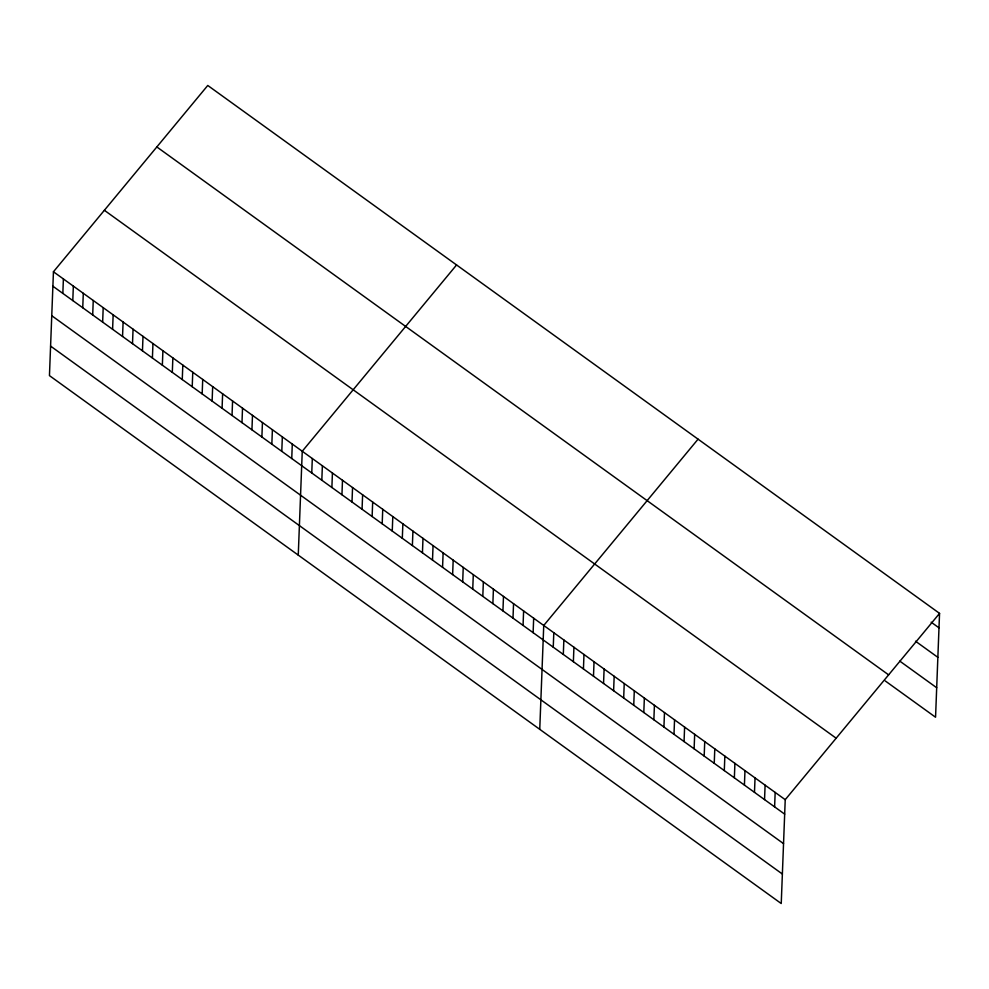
<?xml version="1.0" encoding="UTF-8"?>
<svg xmlns="http://www.w3.org/2000/svg" width="989" height="989" viewBox="0 0 989 989"><rect width="100%" height="100%" fill="white"/><g stroke="black" fill="none" stroke-linecap="round" stroke-linejoin="round"><path stroke-width="1.48" d="M53.443 271.765L49.45 375.622L781.236 903.538L785.229 799.681L939.55 613.378L207.764 85.462L53.443 271.765L785.229 799.681M62.839 293.399L63.395 278.947M72.79 300.569L73.347 286.118M82.742 307.752L83.299 293.3M92.694 314.935L93.25 300.483M102.646 322.117L103.202 307.666M112.598 329.3L113.154 314.836M122.549 336.47L123.106 322.018M132.501 343.653L133.058 329.201M142.453 350.835L143.009 336.384M152.405 358.018L152.961 343.566M162.357 365.188L162.913 350.736M172.309 372.371L172.865 357.919M182.26 379.553L182.817 365.102M192.212 386.736L192.768 372.284M202.164 393.906L202.72 379.455M212.116 401.089L212.672 386.637M222.08 408.272L222.624 393.82M232.032 415.454L232.576 401.002M241.984 422.624L242.528 408.173M251.935 429.807L252.492 415.355M261.887 436.99L262.444 422.538M271.839 444.172L272.395 429.721M281.791 451.343L282.347 436.891M291.743 458.525L292.299 444.073M298.258 555.113L302.251 451.256L456.572 264.953M311.758 472.965L312.314 458.513M321.821 480.221L322.377 465.77M331.884 487.478L332.428 473.026M341.947 494.747L342.491 480.295M351.997 502.004L352.554 487.552M362.061 509.261L362.617 494.809M372.124 516.518L372.68 502.066M382.187 523.774L382.743 509.323M392.25 531.031L392.806 516.579M402.313 538.3L402.869 523.849M412.376 545.557L412.932 531.105M422.439 552.814L422.995 538.362M432.502 560.071L433.058 545.619M442.565 567.327L443.121 552.876M452.628 574.584L453.185 560.133M462.691 581.853L463.235 567.402M472.742 589.11L473.298 574.658M482.805 596.367L483.361 581.915M492.868 603.624L493.424 589.172M502.931 610.881L503.488 596.429M512.994 618.137L513.551 603.686M523.057 625.407L523.614 610.942M533.12 632.663L533.677 618.212M539.747 729.326L543.74 625.468L698.061 439.165M553.247 647.177L553.803 632.725M563.31 654.434L563.866 639.982M573.373 661.69L573.929 647.239M583.436 668.96L583.98 654.495M593.487 676.216L594.043 661.765M603.55 683.473L604.106 669.021M613.613 690.73L614.169 676.278M623.676 697.987L624.232 683.535M633.739 705.244L634.295 690.792M643.802 712.5L644.358 698.049M653.865 719.769L654.421 705.318M663.928 727.026L664.484 712.575M673.991 734.283L674.547 719.831M684.054 741.54L684.611 727.088M694.117 748.797L694.674 734.345M704.18 756.053L704.737 741.602M714.243 763.323L714.787 748.871M724.294 770.579L724.85 756.128M734.357 777.836L734.914 763.384M744.42 785.093L744.977 770.641M754.483 792.35L755.04 777.898M764.546 799.606L765.103 785.155M774.61 806.876L775.166 792.424M939.55 613.378L935.557 717.235L885.254 680.939M931.168 622.192L938.994 627.83M915.505 641.206L937.856 657.339M899.805 661.122L936.694 687.738M156.831 146.941L888.629 674.857M104.364 210.286L836.15 738.202M52.887 286.217L784.673 814.132M51.749 315.714L783.535 843.629M50.587 346.113L782.373 874.029"/></g></svg>
